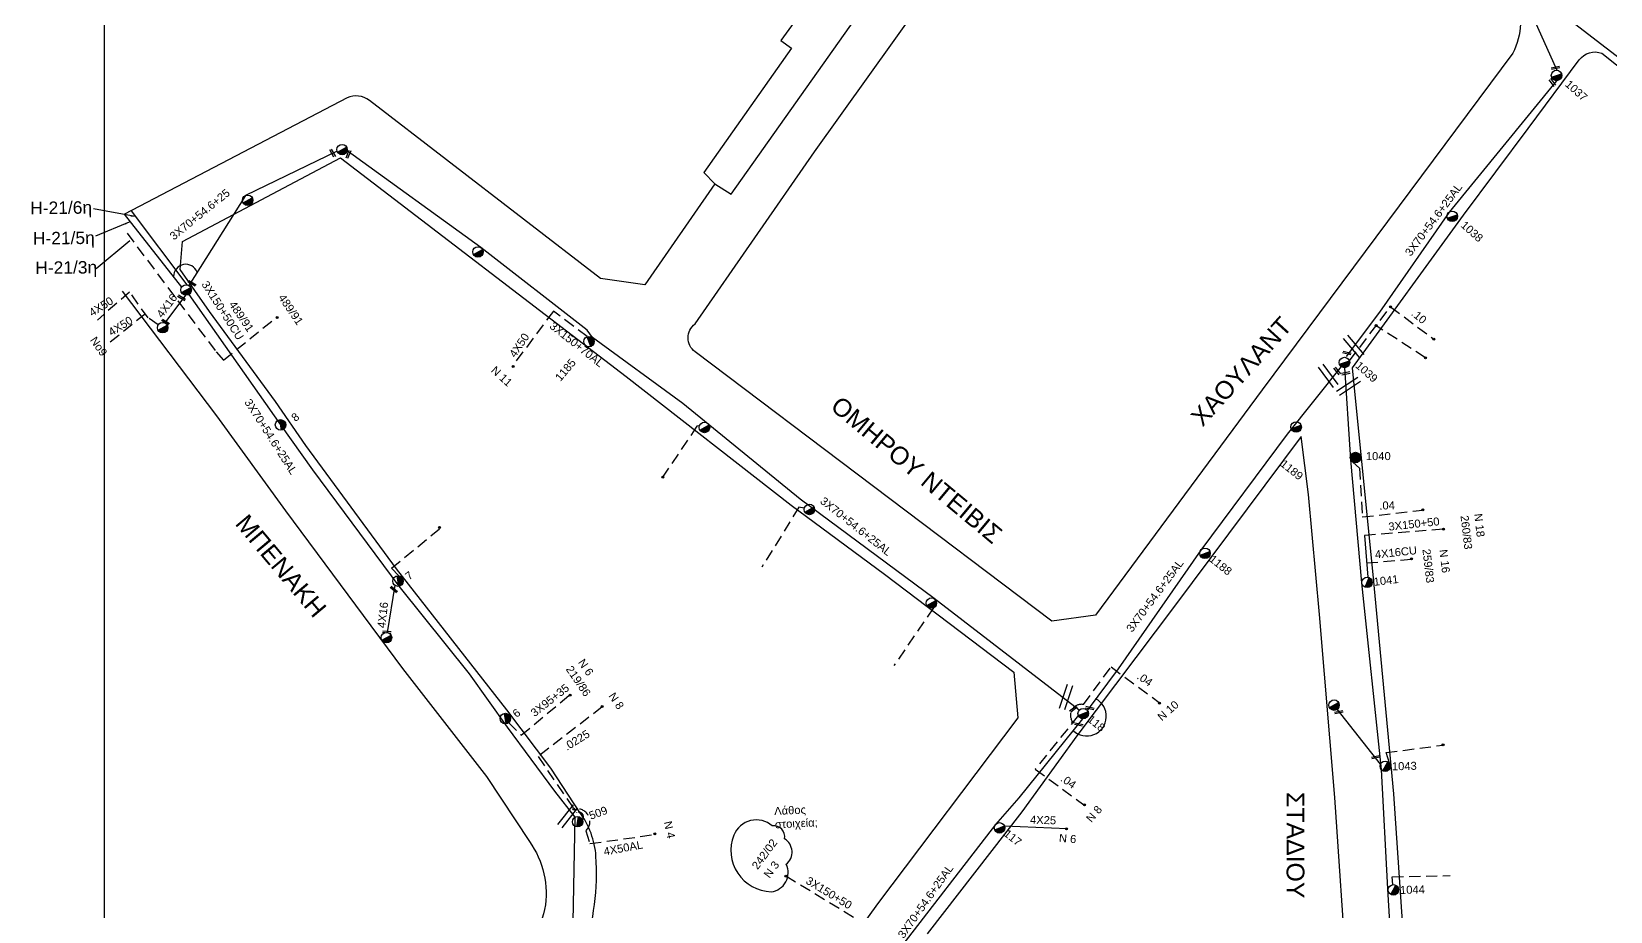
# Model space of a CAD drawing. Header units: millimetres. Extents: x 898 to 5598, y 789 to 3443.
# Drawn here: x 908.5 to 1263.6, y 1345.3 to 1543.2 of the extents above; entities that cross this region are included whole.
import ezdxf

# ---------------------------------------------------------------- set-up
doc = ezdxf.new("R2010")
doc.units = ezdxf.units.MM
doc.linetypes.add('DASHED', pattern=[19.05, 12.7, -6.35])
for name, color, linetype in [('Άγνωστα', 7, 'Continuous'), ('Εναέρια παροχή ΧΤ 4x16', 7, 'SYN_LINE'), ('Επιγραφές - Σχήματα', 7, 'Continuous'), ('Καλώδια ΧΤ   3x150+50CU', 7, 'DASHED'), ('Καλώδια ΧΤ   3x150+70AL', 7, 'DASHED'), ('Καλώδια ΧΤ   3x150AL+50CU', 7, 'DASHED'), ('Καλώδια ΧΤ   3x95+35 XLPE', 7, 'DASHED'), ('Μηχανική τομή', 7, 'Continuous'), ('Στύλος Ξύλινος', 7, 'Continuous'), ('Στύλος Ξύλινος @ 1', 7, 'Continuous'), ('Στύλος ΦΜ', 7, 'Continuous'), ('Στύλος ΦΜ @ 1', 7, 'Continuous'), ('Συνδέσεις', 7, 'Continuous'), ('Συνεστραμμένα ΧΤ   3x70+54.6+25 AL', 7, 'SYN_LINE'), ('Τομή', 7, 'Continuous'), ('Υπόβαθρο ΔΕΗ', 7, 'Continuous'), ('Υπόγεια Καλώδια Δικτύου ΧΤ   .04', 7, 'DASHED'), ('Υπόγεια Καλώδια Δικτύου ΧΤ   .10', 7, 'DASHED'), ('Υπόγεια καλώδια Παροχών ΧΤ   .0225', 7, 'DASHED'), ('Υπόγεια καλώδια Παροχών ΧΤ   4x16CU', 7, 'DASHED'), ('Υπόγεια καλώδια Παροχών ΧΤ   4x25', 7, 'DASHED'), ('Υπόγεια καλώδια Παροχών ΧΤ   4x50AL', 7, 'DASHED')]:
    doc.layers.add(name, color=color, linetype=linetype)
doc.styles.add('arial', font='arial.ttf')
doc.styles.get("Standard").update_dxf_attribs({"font": 'arial.ttf'})
doc.linetypes.add('SYN_LINE', pattern='A,0.5,-0.0001,["/\\/\\/\\/",Standard,S=0.1,R=0,X=0,Y=-0.05],-0.25', length=0.7501)
doc.dimstyles.new('ISO-25', dxfattribs={"dimtxt": 2.5, "dimasz": 2.5, "dimexe": 1.25, "dimexo": 0.625, "dimtad": 1, "dimtxsty": 'Standard', "dimcen": 2.5, "dimadec": 0, "dimazin": 0, "dimtfac": 1, "dimtmove": 0, "dimatfit": 3, "dimfxl": 1, "dimarcsym": 0})

# ---------------------------------------------------------------- blocks, each defined once
blk = doc.blocks.new('ΥΠΑΡΧΩΝ ΤΣΙΜΕΝΤΕΝΙΟΣ ΣΤΥΛΟΣ')
at = {"layer": 'Στύλος ΦΜ'}
blk.add_hatch(color=7, dxfattribs=at).paths.add_polyline_path([(-1.29, -2.28, 0.574793), (2.62, 0, 0.268822), (1.3, 2.27)])
at = {"layer": 'Στύλος ΦΜ', "color": 7}
blk.add_line((-1.29, -2.28), (1.3, 2.27), dxfattribs=at)
blk.add_circle((0, 0), 2.62, dxfattribs=at)
at = {"layer": 'Στύλος ΦΜ', "flags": 4}
for tag, p in [('ΑΡΙΘΜΟΣ', (-4.68, 8.05)), ('ΤΥΠΟΣ', (-4.91, 3.03))]:
    blk.add_attdef(tag, p, '', height=4, dxfattribs=at)
blk = doc.blocks.new('ΥΠΑΡΧΩΝ ΞΥΛΙΝΟΣ ΣΤΥΛΟΣ')
at = {"layer": 'Στύλος Ξύλινος'}
h = blk.add_hatch(color=7, dxfattribs=at)
h.paths.add_polyline_path([(-2.62, 0, 0.270008), (-1.29, -2.28), (1.3, 2.27, 0.576266)])
h.paths.add_polyline_path([(-1.29, -2.28, 0.574793), (2.62, 0, 0.268822), (1.3, 2.27)])
at = {"layer": 'Στύλος Ξύλινος', "color": 7}
blk.add_line((-1.29, -2.28), (1.3, 2.27), dxfattribs=at)
blk.add_circle((0, 0), 2.62, dxfattribs=at)
at = {"layer": 'Στύλος Ξύλινος', "flags": 4}
for tag, p in [('ΑΡΙΘΜΟΣ', (-4.91, 8.6)), ('ΤΥΠΟΣ', (-4.85, 3.39))]:
    blk.add_attdef(tag, p, '', height=4, dxfattribs=at)
blk = doc.blocks.new('ΜΗΧΑΝΙΚΗ ΤΟΜΗ')
at = {"layer": 'Μηχανική τομή', "ltscale": 40}
for p, q in [((-1.89, 0.78), (1.89, 0.78)), ((1.89, 0), (-1.89, 0))]:
    blk.add_line(p, q, dxfattribs=at)
blk = doc.blocks.new('ΤΟΜΗ')
at = {"layer": 'Τομή', "ltscale": 40}
for p, q in [((-5.68, 0), (5.68, 0)), ((5.68, -2.33), (-5.68, -2.33))]:
    blk.add_line(p, q, dxfattribs=at)
blk = doc.blocks.new('_ΣΥΝΔΕΣΗ')
at = {"layer": 'Συνδέσεις', "linetype": 'SYN_LINE', "ltscale": 40}
blk.add_hatch(color=256, dxfattribs=at).paths.add_polyline_path([(0.5, -0.01, 1), (-0.5, -0.01, 1)])
at = {"layer": 'Συνδέσεις'}
blk.add_circle((0, -0.01), 0.5, dxfattribs=at)

msp = doc.modelspace()

# ---------------------------------------------------------------- linework, layer by layer
at = {"layer": 'Άγνωστα', "color": 30, "linetype": 'SYN_LINE', "ltscale": 20}
for points in [[(977.17, 1516.32), (956.55, 1506.32), (943.86, 1486.08)], [(1034.59, 1474.37), (1033.45, 1476.01), (1009.49, 1494.65), (979.45, 1516.37)], [(942.23, 1485.7), (929.36, 1502.11)]]:
    msp.add_lwpolyline(points, dxfattribs=at)
at = {"layer": 'Άγνωστα', "color": 85, "linetype": 'SYN_LINE', "ltscale": 20}
for points in [[(930.88, 1502.91), (943.38, 1486.25)], [(1211.85, 1378.44), (1202.13, 1390.8)]]:
    msp.add_lwpolyline(points, dxfattribs=at)
at = {"layer": 'Άγνωστα', "color": 85, "linetype": 'DASHED', "ltscale": 0.2}
for points in [[(936.95, 1477.22), (934.72, 1478.82), (930.5, 1484.62), (923.29, 1478.32)], [(1221.94, 1469.82), (1210.88, 1477.05)], [(991.03, 1420.77), (989.43, 1422.51), (1000.37, 1431.51)], [(1225.95, 1431.26), (1208.25, 1429.9)], [(1015.75, 1387.78), (1018.6, 1384.93), (1029.31, 1393.87)], [(1213.89, 1378.63), (1213.11, 1381.05), (1225.86, 1382.71)], [(1214.61, 1351.36), (1214.47, 1353.12), (1227.53, 1353.39)]]:
    msp.add_lwpolyline(points, dxfattribs=at)
at = {"layer": 'Άγνωστα', "color": 30, "linetype": 'DASHED', "ltscale": 0.2}
for points in [[(1025.82, 1480.32), (1016.67, 1468.05)], [(1058.69, 1454.52), (1058.12, 1454.47), (1050.54, 1443.18)], [(1082.26, 1435.98), (1081.04, 1436.2), (1072.7, 1422.73)], [(1111.32, 1413.59), (1102.42, 1400.64)]]:
    msp.add_lwpolyline(points, dxfattribs=at)
at = {"layer": 'Άγνωστα', "color": 85}
msp.add_lwpolyline([(1208.25, 1429.9), (1208.98, 1420.48)], dxfattribs=at)
at = {"layer": 'Άγνωστα', "color": 6, "linetype": 'DASHED', "ltscale": 0.2}
msp.add_lwpolyline([(1095.84, 1339.47), (1096.26, 1339.6, 0.837141), (1096.17, 1340.43, -0.492049), (1095.77, 1341.02, -0.193707), (1096.58, 1341.99), (1078.03, 1353.28)], format="xyb", dxfattribs=at)
at = {"layer": 'Εναέρια παροχή ΧΤ 4x16', "color": 85, "ltscale": 20}
msp.add_lwpolyline([(938.49, 1477.72), (943.15, 1483.91)], dxfattribs=at)
at = {"layer": 'Εναέρια παροχή ΧΤ 4x16', "color": 85, "linetype": 'SYN_LINE', "ltscale": 10}
msp.add_lwpolyline([(990.15, 1418.68), (988.47, 1408.05)], dxfattribs=at)
at = {"layer": 'Επιγραφές - Σχήματα'}
msp.add_lwpolyline([(2932.69, 801.84), (2932.69, 1798.94), (924.79, 1798.94), (924.79, 801.84)], dxfattribs=at)
at = {"layer": 'Επιγραφές - Σχήματα', "color": 1, "linetype": 'Continuous', "ltscale": 20}
msp.add_lwpolyline([(1066.41, 1362.45, 0.520567), (1074.79, 1349.75, 0.520567), (1074.79, 1349.75, 0.520567), (1078.2, 1355.91, 0.520567), (1077.8, 1361.67, 0.520567), (1075.05, 1364.55, 0.520567)], format="xyb", close=True, dxfattribs=at)
at = {"layer": 'Καλώδια ΧΤ   3x150+50CU', "color": 2, "ltscale": 0.2}
for points in [[(929.94, 1497.85), (949.97, 1471.16)], [(949.97, 1471.16), (951.6, 1469.31), (963.57, 1478.92)]]:
    msp.add_lwpolyline(points, dxfattribs=at)
at = {"layer": 'Καλώδια ΧΤ   3x150+70AL', "color": 30, "ltscale": 0.2}
msp.add_lwpolyline([(1033.43, 1474.58), (1025.82, 1480.32)], dxfattribs=at)
at = {"layer": 'Καλώδια ΧΤ   3x150AL+50CU', "color": 0, "linetype": 'Continuous', "ltscale": 0.2}
for centre, radius, start, end in [((943.14, 1488.1), 2.75, 20.64, 180.066), ((1145.76, 1389.2), 4.43, 226.0278, 62.8855)]:
    msp.add_arc(centre, radius, start, end, dxfattribs=at)
at = {"layer": 'Καλώδια ΧΤ   3x150AL+50CU', "color": 133, "linetype": 'DASHED', "ltscale": 0.2}
msp.add_arc((1031.52, 1366.56), 1.08, 322.3246, 117.6117, dxfattribs=at)
at = {"layer": 'Συνεστραμμένα ΧΤ   3x70+54.6+25 AL', "color": 5, "ltscale": 20}
for points in [[(1242.82, 1553.92), (1251.48, 1534.49)], [(1251.4, 1532.14), (1227.31, 1502.61), (1211.63, 1480.12), (1204.16, 1470.09)]]:
    msp.add_lwpolyline(points, dxfattribs=at)
at = {"layer": 'Συνεστραμμένα ΧΤ   3x70+54.6+25 AL', "color": 5, "linetype": 'SYN_LINE', "ltscale": 20}
msp.add_lwpolyline([(1243.47, 1554.28), (1301.82, 1509.43), (1302.92, 1508.93)], dxfattribs=at)
at = {"layer": 'Συνεστραμμένα ΧΤ   3x70+54.6+25 AL', "color": 85, "ltscale": 20}
msp.add_lwpolyline([(943.82, 1484.06), (964.46, 1454.74), (971.68, 1444.6), (991.07, 1418.44), (1006.87, 1398.72), (1015.45, 1386.74), (1026.09, 1372.34), (1030.63, 1366.48)], dxfattribs=at)
at = {"layer": 'Συνεστραμμένα ΧΤ   3x70+54.6+25 AL', "color": 30, "ltscale": 20}
msp.add_lwpolyline([(1144.06, 1390.55), (1111.46, 1415.67), (1081.3, 1438.02), (1054.92, 1459.54), (1034.59, 1474.37)], dxfattribs=at)
at = {"layer": 'Συνεστραμμένα ΧΤ   3x70+54.6+25 AL', "color": 173, "ltscale": 20}
for points in [[(1202.98, 1467.88), (1190.86, 1452.66), (1171.42, 1426.55), (1152.85, 1399.9), (1145.91, 1390.53)], [(1144.84, 1388.64), (1130.48, 1370.84), (1125.25, 1364.85), (1103.18, 1336.25), (1078.83, 1300.91)]]:
    msp.add_lwpolyline(points, dxfattribs=at)
at = {"layer": 'Συνεστραμμένα ΧΤ   3x70+54.6+25 AL', "color": 133, "linetype": 'SYN_LINE', "ltscale": 20}
msp.add_lwpolyline([(1030.63, 1366.48), (1030.06, 1335.16), (1030.06, 1335.16)], dxfattribs=at)
at = {"layer": 'Συνεστραμμένα ΧΤ   3x70+54.6+25 AL', "color": 173, "ltscale": 15}
msp.add_lwpolyline([(1127.26, 1364.55), (1141.39, 1363.98)], dxfattribs=at)
at = {"layer": 'Υπόβαθρο ΔΕΗ'}
for points in [[(927.89, 1788.02), (1040.58, 1703.78), (1101.78, 1657.44), (1142.86, 1626.81, -0.333351), (1143.6, 1624.31), (1121.57, 1593.49), (1119.43, 1594.98), (1099.91, 1568.03), (1097.69, 1569.64), (1076.99, 1541.15), (1079.35, 1539.43), (1059.69, 1511.47), (1062.16, 1508.92), (1046.36, 1486.26), (1036.42, 1487.65), (984.44, 1527.69, 0.272528), (979.42, 1528.32), (929.36, 1502.11)], [(1057.68, 1477.44), (1084.55, 1516.14), (1132.81, 1583.71), (1153.73, 1613.31), (1159.28, 1614.8), (1212.16, 1575.51), (1241.09, 1554.2, -0.197843), (1241.98, 1552.75), (1242.39, 1551.6, -0.203172), (1241.62, 1538.32), (1185.22, 1462.63), (1147.76, 1411.98), (1137.91, 1410.62), (1057.68, 1471.19, -0.497851), (1057.68, 1477.44, -0.335349)], [(1287.53, 1344.27), (1253.13, 1297.08), (1229.17, 1264.76), (1221.91, 1269.48), (1219.61, 1297.88), (1218.2, 1322.06), (1214.83, 1371.76), (1214.83, 1371.76), (1210.26, 1420.29), (1205.54, 1467.55), (1230.52, 1501.91), (1245.08, 1521.39), (1256.54, 1536.84, -0.336808), (1261.63, 1538.32, 0.185466)], [(942.39, 1495.96), (977.95, 1514.78), (1042.21, 1465.59), (1079.3, 1436.7), (1100.26, 1421.2), (1129.36, 1399.16), (1130.28, 1388.86), (1098.74, 1347), (1070.42, 1307.61), (1062.79, 1312.74), (1031.84, 1333.84), (1032.65, 1336.28, 0.097731), (1035.4, 1357.73, 0.14379), (1031.77, 1367.56), (1025.27, 1377.52), (1015.33, 1390.64), (990.54, 1422.33), (970.16, 1450.08), (963.36, 1460), (948.47, 1480.26), (941.91, 1489.68), (942.39, 1495.96)], [(928.85, 1484.81), (950.07, 1456.79), (965.6, 1435.43), (991.88, 1399.93), (1010.82, 1375.7), (1010.82, 1375.7), (1020.42, 1361.06, -0.204254), (1023.86, 1345.77, -0.153394), (1020.09, 1338.62), (1003.77, 1323.38), (988.36, 1311.32), (952.03, 1318.24), (926.63, 1320.42)]]:
    msp.add_lwpolyline(points, format="xyb", dxfattribs=at)
for points in [[(1062.16, 1508.92), (1065.79, 1506.65), (1125.24, 1590.67), (1121.57, 1593.49)], [(1261.63, 1538.32), (1283.96, 1520.59)], [(1193.99, 1452.15), (1165.48, 1413.99), (1143.58, 1384.8), (1131.2, 1367.74), (1109.86, 1340.31)], [(1204.33, 1330.19), (1201.56, 1370.97), (1201.56, 1370.97), (1198.1, 1412.08), (1195.69, 1439.09), (1193.99, 1452.15)]]:
    msp.add_lwpolyline(points, dxfattribs=at)
at = {"layer": 'Υπόγεια Καλώδια Δικτύου ΧΤ   .04', "color": 85, "linetype": 'DASHED', "ltscale": 0.2}
msp.add_lwpolyline([(1205.65, 1446.38), (1207.09, 1445.02), (1207.74, 1434.03), (1221.3, 1435.59)], dxfattribs=at)
at = {"layer": 'Υπόγεια Καλώδια Δικτύου ΧΤ   .04', "color": 173, "ltscale": 0.2}
msp.add_lwpolyline([(1142.62, 1387.8), (1142.31, 1388.52, -0.610208), (1145.05, 1391.84), (1151.29, 1400.29), (1162.1, 1392.31)], format="xyb", dxfattribs=at)
msp.add_lwpolyline([(1143.88, 1389.37), (1134.21, 1377.34), (1145.14, 1369.28)], dxfattribs=at)
at = {"layer": 'Υπόγεια Καλώδια Δικτύου ΧΤ   .10', "color": 85, "ltscale": 0.2}
msp.add_lwpolyline([(1204.87, 1469.12), (1214.07, 1481.27), (1223.87, 1474.02)], dxfattribs=at)
at = {"layer": 'Υπόγεια καλώδια Παροχών ΧΤ   .0225', "color": 133, "linetype": 'DASHED', "ltscale": 0.2}
msp.add_lwpolyline([(1036.83, 1391.35), (1022.37, 1380.13), (1031.02, 1367.52)], dxfattribs=at)
at = {"layer": 'Υπόγεια καλώδια Παροχών ΧΤ   4x16CU', "color": 85, "ltscale": 0.2}
msp.add_lwpolyline([(1208.73, 1423.68), (1218.77, 1424.53)], dxfattribs=at)
at = {"layer": 'Υπόγεια καλώδια Παροχών ΧΤ   4x50AL', "color": 85, "linetype": 'SYN_LINE', "ltscale": 20}
msp.add_line((1205.18, 1446.88), (1203.75, 1468.77), dxfattribs=at)
at = {"layer": 'Υπόγεια καλώδια Παροχών ΧΤ   4x50AL', "color": 85, "linetype": 'DASHED', "ltscale": 0.2}
msp.add_lwpolyline([(934.07, 1479.71), (925.33, 1472.66)], dxfattribs=at)
at = {"layer": 'Υπόγεια καλώδια Παροχών ΧΤ   4x50AL', "color": 85, "linetype": 'SYN_LINE', "ltscale": 20}
msp.add_lwpolyline([(1217.43, 1289.61), (1215.13, 1322.67), (1213.46, 1350.41), (1212.09, 1377.2), (1212.09, 1377.2), (1207.66, 1419.25), (1207.66, 1419.25), (1205.18, 1446.88)], dxfattribs=at)
at = {"layer": 'Υπόγεια καλώδια Παροχών ΧΤ   4x50AL', "color": 133, "ltscale": 0.2}
msp.add_lwpolyline([(1033.09, 1363.43), (1034.06, 1360.56), (1048.34, 1362.57)], dxfattribs=at)
msp.add_arc((1031.2, 1365.54), 2.83, 311.8246, 104.4359, dxfattribs=at)

# ---------------------------------------------------------------- block references
at = {"layer": 'Μηχανική τομή'}
for p, xscale, yscale, zscale, rotation in [((1251.26, 1534.88), 0.4999999999999998, 0.4999999999999998, 0.4999999999999998, 11.47396356489601), ((1250.33, 1531.62), 0.4999999999999998, 0.4999999999999998, 0.4999999999999998, 307.716405512455), ((976.34, 1515.93), 0.4999999999999997, 0.4999999999999997, 0.4999999999999997, 118.8334415526916), ((979.91, 1515.52), 0.4999999999999996, 0.4999999999999996, 0.4999999999999996, 68.09214876323517), ((944.46, 1486.42), 0.4999999999999998, 0.4999999999999998, 0.4999999999999998, 329.1567520558253), ((942.1, 1483.16), 0.4999999999999998, 0.4999999999999998, 0.4999999999999998, 329.1567520558253), ((938.49, 1477.72), 0.4999999999999998, 0.4999999999999998, 0.4999999999999998, 329.1567520558253), ((1204.26, 1470.71), 0.4999999999999998, 0.4999999999999998, 0.4999999999999998, 347.5154640333487), ((1201.95, 1466.74), 0.4999999999999998, 0.4999999999999998, 0.4999999999999998, 307.716405512455), ((1204.08, 1466.14), 0.4999999999999998, 0.4999999999999998, 0.4999999999999998, 11.47396356489601), ((989.82, 1417.58), 0.4999999999999998, 0.4999999999999998, 0.4999999999999998, 320.1602991523964), ((988.35, 1407.95), 0.4999999999999998, 0.4999999999999998, 0.4999999999999998, 354.5071204926887), ((1142.92, 1390.69), 0.4999999999999998, 0.4999999999999998, 0.4999999999999998, 38.46533818384775), ((1146.42, 1390.86), 0.4999999999999998, 0.4999999999999998, 0.4999999999999998, 347.5154640333487), ((1202.51, 1389.95), 0.4999999999999998, 0.4999999999999998, 0.4999999999999998, 11.47396356489601), ((1143.94, 1387.18), 0.4999999999999998, 0.4999999999999998, 0.4999999999999998, 347.5154640333487), ((1210.79, 1379.85), 0.4999999999999998, 0.4999999999999998, 0.4999999999999998, 11.47396356489601)]:
    msp.add_blockref('ΜΗΧΑΝΙΚΗ ΤΟΜΗ', p, dxfattribs=dict(at, xscale=xscale, yscale=yscale, zscale=zscale, rotation=rotation))
at = {"layer": 'Στύλος Ξύλινος @ 1', "ltscale": 40}
ref = msp.add_blockref('ΥΠΑΡΧΩΝ ΞΥΛΙΝΟΣ ΣΤΥΛΟΣ', (1206.24, 1447.4), dxfattribs=dict(at, xscale=0.4499999999998181, yscale=0.4499999999998181, zscale=0.4499999999998181))
ref.add_attrib('ΤΥΠΟΣ', '1040', (1208.55, 1446.82), dxfattribs={"layer": 'Στύλος Ξύλινος', "height": 1.8, "flags": 4})
at = {"layer": 'Στύλος ΦΜ @ 1', "ltscale": 40}
ref = msp.add_blockref('ΥΠΑΡΧΩΝ ΤΣΙΜΕΝΤΕΝΙΟΣ ΣΤΥΛΟΣ', (1251.44, 1533.32), dxfattribs=dict(at, xscale=0.449999999999818, yscale=0.449999999999818, zscale=0.449999999999818, rotation=318.2537368299419))
ref.add_attrib('ΤΥΠΟΣ', '1037', (1253.21, 1531.11), dxfattribs={"layer": 'Στύλος ΦΜ', "height": 1.8, "rotation": 318.2537, "flags": 4})
at = {"layer": 'Στύλος ΦΜ @ 1', "ltscale": 40, "xscale": 0.4499999999998181, "yscale": 0.4499999999998181, "zscale": 0.4499999999998181, "rotation": 328.5477813433569}
for p in [(978.3, 1516.65), (957.06, 1505.26), (1008.87, 1493.64), (943.23, 1485.08), (937.95, 1476.6), (1059.81, 1454.16), (1083.41, 1435.72), (1110.84, 1414.67), (988.29, 1406.89), (1201.4, 1391.72)]:
    msp.add_blockref('ΥΠΑΡΧΩΝ ΤΣΙΜΕΝΤΕΝΙΟΣ ΣΤΥΛΟΣ', p, dxfattribs=at)
at = {"layer": 'Στύλος ΦΜ @ 1', "ltscale": 40}
ref = msp.add_blockref('ΥΠΑΡΧΩΝ ΤΣΙΜΕΝΤΕΝΙΟΣ ΣΤΥΛΟΣ', (1227.97, 1501.64), dxfattribs=dict(at, xscale=0.449999999999818, yscale=0.449999999999818, zscale=0.449999999999818, rotation=318.2537368299419))
ref.add_attrib('ΤΥΠΟΣ', '1038', (1229.74, 1499.43), dxfattribs={"layer": 'Στύλος ΦΜ', "height": 1.8, "rotation": 318.2537, "flags": 4})
ref = msp.add_blockref('ΥΠΑΡΧΩΝ ΤΣΙΜΕΝΤΕΝΙΟΣ ΣΤΥΛΟΣ', (1033.83, 1473.47), dxfattribs=dict(at, xscale=0.449999999999818, yscale=0.449999999999818, zscale=0.449999999999818, rotation=49.84593519731987))
ref.add_attrib('ΤΥΠΟΣ', '1185', (1027.42, 1464.39), dxfattribs={"layer": 'Στύλος ΦΜ', "height": 1.8, "rotation": 49.8459, "flags": 4})
ref = msp.add_blockref('ΥΠΑΡΧΩΝ ΤΣΙΜΕΝΤΕΝΙΟΣ ΣΤΥΛΟΣ', (1203.75, 1468.77), dxfattribs=dict(at, xscale=0.449999999999818, yscale=0.449999999999818, zscale=0.449999999999818, rotation=318.2537368299419))
ref.add_attrib('ΤΥΠΟΣ', '1039', (1206.05, 1467.84), dxfattribs={"layer": 'Στύλος ΦΜ', "height": 1.8, "rotation": 318.2537, "flags": 4})
ref = msp.add_blockref('ΥΠΑΡΧΩΝ ΤΣΙΜΕΝΤΕΝΙΟΣ ΣΤΥΛΟΣ', (964.46, 1454.74), dxfattribs=dict(at, xscale=0.449999999999818, yscale=0.449999999999818, zscale=0.449999999999818, rotation=38.59464904599383))
ref.add_attrib('ΤΥΠΟΣ', '8', (967.79, 1455.36), dxfattribs={"layer": 'Στύλος ΦΜ', "height": 1.8, "rotation": 38.5946, "flags": 4})
ref = msp.add_blockref('ΥΠΑΡΧΩΝ ΤΣΙΜΕΝΤΕΝΙΟΣ ΣΤΥΛΟΣ', (1192.87, 1454.26), dxfattribs=dict(at, xscale=0.4499999999998181, yscale=0.4499999999998181, zscale=0.4499999999998181, rotation=321.4453058715236))
ref.add_attrib('ΤΥΠΟΣ', '1189', (1189.15, 1445.67), dxfattribs={"layer": 'Στύλος ΦΜ', "height": 1.8, "rotation": 321.4453, "flags": 4})
ref = msp.add_blockref('ΥΠΑΡΧΩΝ ΤΣΙΜΕΝΤΕΝΙΟΣ ΣΤΥΛΟΣ', (1172.37, 1425.85), dxfattribs=dict(at, xscale=0.4499999999998181, yscale=0.4499999999998181, zscale=0.4499999999998181, rotation=321.4453058715236))
ref.add_attrib('ΤΥΠΟΣ', '1188', (1173.15, 1424.25), dxfattribs={"layer": 'Στύλος ΦΜ', "height": 1.8, "rotation": 321.4453, "flags": 4})
ref = msp.add_blockref('ΥΠΑΡΧΩΝ ΤΣΙΜΕΝΤΕΝΙΟΣ ΣΤΥΛΟΣ', (990.88, 1419.6), dxfattribs=dict(at, xscale=0.449999999999818, yscale=0.449999999999818, zscale=0.449999999999818, rotation=38.59464904599383))
ref.add_attrib('ΤΥΠΟΣ', '7', (993.39, 1419.7), dxfattribs={"layer": 'Στύλος ΦΜ', "height": 1.8, "rotation": 38.5946, "flags": 4})
ref = msp.add_blockref('ΥΠΑΡΧΩΝ ΤΣΙΜΕΝΤΕΝΙΟΣ ΣΤΥΛΟΣ', (1208.83, 1419.31), dxfattribs=dict(at, xscale=0.449999999999818, yscale=0.449999999999818, zscale=0.449999999999818, rotation=6.860223120192456))
ref.add_attrib('ΤΥΠΟΣ', '1041', (1210.42, 1418.53), dxfattribs={"layer": 'Στύλος ΦΜ', "height": 1.8, "rotation": 6.8602, "flags": 4})
ref = msp.add_blockref('ΥΠΑΡΧΩΝ ΤΣΙΜΕΝΤΕΝΙΟΣ ΣΤΥΛΟΣ', (1015.02, 1388.7), dxfattribs=dict(at, xscale=0.449999999999818, yscale=0.449999999999818, zscale=0.449999999999818, rotation=38.59464904599383))
ref.add_attrib('ΤΥΠΟΣ', '6', (1017.53, 1388.79), dxfattribs={"layer": 'Στύλος ΦΜ', "height": 1.8, "rotation": 38.5946, "flags": 4})
ref = msp.add_blockref('ΥΠΑΡΧΩΝ ΤΣΙΜΕΝΤΕΝΙΟΣ ΣΤΥΛΟΣ', (1144.98, 1389.81), dxfattribs=dict(at, xscale=0.4499999999998181, yscale=0.4499999999998181, zscale=0.4499999999998181, rotation=321.4453058715236))
ref.add_attrib('ΤΥΠΟΣ', '118', (1145.75, 1388.21), dxfattribs={"layer": 'Στύλος ΦΜ', "height": 1.8, "rotation": 321.4453, "flags": 4})
ref = msp.add_blockref('ΥΠΑΡΧΩΝ ΤΣΙΜΕΝΤΕΝΙΟΣ ΣΤΥΛΟΣ', (1212.92, 1377.96), dxfattribs=dict(at, xscale=0.449999999999818, yscale=0.449999999999818, zscale=0.449999999999818, rotation=1.503488142012611))
ref.add_attrib('ΤΥΠΟΣ', '1043', (1214.43, 1377.04), dxfattribs={"layer": 'Στύλος ΦΜ', "height": 1.8, "rotation": 1.5035, "flags": 4})
ref = msp.add_blockref('ΥΠΑΡΧΩΝ ΤΣΙΜΕΝΤΕΝΙΟΣ ΣΤΥΛΟΣ', (1031.27, 1365.49), dxfattribs=dict(at, xscale=0.4499999999998181, yscale=0.4499999999998181, zscale=0.4499999999998181, rotation=20.09457568725342))
ref.add_attrib('ΤΥΠΟΣ', '509', (1034.24, 1365.92), dxfattribs={"layer": 'Στύλος ΦΜ', "height": 1.8, "rotation": 20.0946, "flags": 4})
ref = msp.add_blockref('ΥΠΑΡΧΩΝ ΤΣΙΜΕΝΤΕΝΙΟΣ ΣΤΥΛΟΣ', (1126.17, 1364.11), dxfattribs=dict(at, xscale=0.4499999999998181, yscale=0.4499999999998181, zscale=0.4499999999998181, rotation=321.4453058715236))
ref.add_attrib('ΤΥΠΟΣ', '117', (1126.95, 1362.51), dxfattribs={"layer": 'Στύλος ΦΜ', "height": 1.8, "rotation": 321.4453, "flags": 4})
ref = msp.add_blockref('ΥΠΑΡΧΩΝ ΤΣΙΜΕΝΤΕΝΙΟΣ ΣΤΥΛΟΣ', (1214.75, 1350.17), dxfattribs=dict(at, xscale=0.449999999999818, yscale=0.449999999999818, zscale=0.449999999999818, rotation=1.503488142012611))
ref.add_attrib('ΤΥΠΟΣ', '1044', (1216.26, 1349.25), dxfattribs={"layer": 'Στύλος ΦΜ', "height": 1.8, "rotation": 1.5035, "flags": 4})
at = {"layer": 'Συνδέσεις', "xscale": 0.4499999999999886, "yscale": 0.4499999999999886, "zscale": 0.4499999999999886}
for p in [(1214.07, 1481.27), (963.7, 1478.88), (1210.88, 1477.06), (1223.87, 1474.02), (1016.8, 1467.88), (1221.94, 1469.83), (1050.44, 1442.99), (1221.35, 1435.66), (1000.21, 1431.67), (1226, 1431.32), (1218.82, 1424.6), (1029.58, 1393.97), (1162.15, 1392.17), (1036.78, 1391.39), (1142.68, 1387.91), (1225.91, 1382.78), (1030.41, 1368.32), (1145.29, 1369.27), (1141.22, 1363.87), (1048.66, 1362.76), (1078.13, 1353.26)]:
    msp.add_blockref('_ΣΥΝΔΕΣΗ', p, dxfattribs=at)
at = {"layer": 'Τομή'}
for p, xscale, yscale, zscale, rotation in [((1205.36, 1471.98), 0.4999999999999998, 0.4999999999999998, 0.4999999999999998, 129.7990585208895), ((1199.61, 1465.45), 0.4999999999999999, 0.4999999999999999, 0.4999999999999999, 126.4757357068944), ((1204.35, 1463.91), 0.4999999999999998, 0.4999999999999998, 0.4999999999999998, 33.223606933705), ((1140.58, 1393.71), 0.5, 0.5, 0.5, 71.42321459679466), ((1028.58, 1367.09), 0.5, 0.5, 0.5, 51.46801060809465)]:
    msp.add_blockref('ΤΟΜΗ', p, dxfattribs=dict(at, xscale=xscale, yscale=yscale, zscale=zscale, rotation=rotation))

# ---------------------------------------------------------------- texts
at = {"ltscale": 40, "char_height": 4, "width": 94.4586, "attachment_point": 1, "style": 'arial'}
for s, insert, rotation in [('XAOYΛANT', (1168.86, 1456.82), 47.9252), ('ΟΜΗΡΟΥ ΝΤΕΙΒΙΣ', (1090.45, 1461.5), 320.1504), ('ΜΠΕΝΑΚΗ', (957.13, 1435.02), 309.9939)]:
    msp.add_mtext(s, dxfattribs=dict(at, insert=insert, rotation=rotation))
at = {"layer": 'Άγνωστα', "ltscale": 40, "attachment_point": 1, "style": 'arial'}
for s, insert, char_height, width, rotation in [('3X70+54.6+25', (939.33, 1497.58), 1.8, 31.6072, 39.0783), ('H-21/6η', (908.15, 1504.92), 2.8, 7.1535, 0.5869), ('H-21/5η', (908.75, 1498.1), 2.8, 7.1535, 0.5869), ('H-21/3η', (909.29, 1491.47), 2.8, 7.1535, 0.5869), ('4X50', (921.13, 1480.54), 1.8, 31.6072, 32.3534), ('489/91', (954.25, 1482.83), 1.8, 7.1535, 304.2918), ('489/91', (965.36, 1484.38), 1.8, 7.1535, 304.2918), ('4X50', (925.5, 1476.16), 1.8, 31.6072, 32.3534), ('Nο9', (923.03, 1474.81), 1.8, 7.1535, 304.2918), ('4X50', (1015.75, 1470.72), 1.8, 31.6072, 56.1148), ('N 11', (1012.86, 1468.11), 1.8, 7.1535, 317.5086), ('N 18', (1234.69, 1434.91), 1.8, 7.1535, 276.6592), ('3X150+50', (1213.54, 1432.73), 1.8, 31.6072, 6.2005), ('260/83', (1231.63, 1434.49), 1.8, 7.1535, 276.6592), ('259/83', (1223.06, 1426.95), 1.8, 7.1535, 276.6592), ('N 16', (1226.88, 1426.84), 1.8, 7.1535, 276.6592), ('219/86', (1030.03, 1400.81), 1.8, 7.1535, 304.2918), ('N 6', (1032.77, 1402.34), 1.8, 7.1535, 304.2918), ('N 8', (1039.63, 1394.79), 1.8, 7.1535, 304.2918), ('N 10', (1161.48, 1389.4), 1.8, 7.1535, 41.1268), ('ΣΤΑΔΙΟΥ', (1194.73, 1372.19), 4, 7.1535, 269.9966), ('N 8', (1145.46, 1366.36), 1.8, 7.1535, 49.1974), ('N 4', (1052.42, 1365.8), 1.8, 7.1535, 282.2307), ('242/02', (1070.3, 1355.65), 1.8, 7.1535, 53.6246), ('N 6', (1139.62, 1362.79), 1.8, 7.1535, 354.82), ('N 3', (1072.99, 1353.71), 1.8, 7.1535, 53.6246), ('3X150+50', (1083.35, 1353.27), 1.8, 31.6072, 328.6597)]:
    msp.add_mtext(s, dxfattribs=dict(at, insert=insert, char_height=char_height, width=width, rotation=rotation))
at = {"layer": 'Άγνωστα', "color": 1, "ltscale": 40, "insert": (1075.44, 1368.79), "char_height": 1.8, "width": 7.1535, "attachment_point": 1, "rotation": 2.7404, "style": 'arial'}
msp.add_mtext('Λάθος στοιχεία;', dxfattribs=at)
at = {"layer": 'Εναέρια παροχή ΧΤ 4x16', "ltscale": 20, "char_height": 1.8, "width": 31.6072, "attachment_point": 1, "style": 'arial'}
for insert, rotation in [((936.41, 1479.73), 53.2238), ((986.22, 1409.16), 83.6125)]:
    msp.add_mtext('4X16', dxfattribs=dict(at, insert=insert, rotation=rotation))
at = {"layer": 'Καλώδια ΧΤ   3x150+50CU', "ltscale": 0.2, "insert": (948.12, 1487.35), "char_height": 1.8, "width": 31.6072, "attachment_point": 1, "rotation": 302.6912, "style": 'arial'}
msp.add_mtext('3X150+50CU', dxfattribs=at)
at = {"layer": 'Καλώδια ΧΤ   3x150+70AL', "ltscale": 0.2, "insert": (1025.92, 1478.06), "char_height": 1.8, "width": 31.6072, "attachment_point": 1, "rotation": 321.7009, "style": 'arial'}
msp.add_mtext('3X150+70AL', dxfattribs=at)
at = {"layer": 'Καλώδια ΧΤ   3x95+35 XLPE', "ltscale": 0.2, "insert": (1020.49, 1390.4), "char_height": 1.8, "width": 31.6072, "attachment_point": 1, "rotation": 38.1192, "style": 'arial'}
msp.add_mtext('3X95+35', dxfattribs=at)
at = {"layer": 'Συνεστραμμένα ΧΤ   3x70+54.6+25 AL', "ltscale": 20, "char_height": 1.8, "width": 31.6072, "attachment_point": 1, "style": 'arial'}
for insert, rotation in [((1217.2, 1493.59), 53.2677), ((957.77, 1460.83), 302.6912), ((1086.76, 1438.7), 321.7009), ((1154.52, 1409.02), 53.2677), ((1103.14, 1340.13), 54.744)]:
    msp.add_mtext('3X70+54.6+25AL', dxfattribs=dict(at, insert=insert, rotation=rotation))
at = {"layer": 'Υπόγεια Καλώδια Δικτύου ΧΤ   .04', "ltscale": 0.2, "char_height": 1.8, "width": 31.6072, "attachment_point": 1, "style": 'arial'}
for insert, rotation in [((1211.55, 1437.48), 1.8499), ((1157.94, 1399.28), 325.1297), ((1140.75, 1376.27), 325.1297)]:
    msp.add_mtext('.04', dxfattribs=dict(at, insert=insert, rotation=rotation))
at = {"layer": 'Υπόγεια Καλώδια Δικτύου ΧΤ   .10', "ltscale": 0.2, "insert": (1219.74, 1480.92), "char_height": 1.8, "width": 31.6072, "attachment_point": 1, "rotation": 320.3538, "style": 'arial'}
msp.add_mtext('.10', dxfattribs=at)
at = {"layer": 'Υπόγεια καλώδια Παροχών ΧΤ   .0225', "ltscale": 0.2, "insert": (1027.93, 1382.95), "char_height": 1.8, "width": 31.6072, "attachment_point": 1, "rotation": 31.917, "style": 'arial'}
msp.add_mtext('.0225', dxfattribs=at)
at = {"layer": 'Υπόγεια καλώδια Παροχών ΧΤ   4x16CU', "ltscale": 0.2, "insert": (1210.49, 1426.46), "char_height": 1.8, "width": 31.6072, "attachment_point": 1, "rotation": 6.2005, "style": 'arial'}
msp.add_mtext('4X16CU', dxfattribs=at)
at = {"layer": 'Υπόγεια καλώδια Παροχών ΧΤ   4x25', "ltscale": 0.2, "insert": (1133.05, 1366.86), "char_height": 1.8, "width": 31.6072, "attachment_point": 1, "rotation": 358.3717, "style": 'arial'}
msp.add_mtext('4X25', dxfattribs=at)
at = {"layer": 'Υπόγεια καλώδια Παροχών ΧΤ   4x50AL', "ltscale": 0.2, "insert": (1036.97, 1359.65), "char_height": 1.8, "width": 31.6072, "attachment_point": 1, "rotation": 10.5025, "style": 'arial'}
msp.add_mtext('4X50AL', dxfattribs=at)

# ---------------------------------------------------------------- leaders
at = {"layer": 'Επιγραφές - Σχήματα', "ltscale": 40}
for points in [[(931.77, 1501.57), (922.39, 1503.32)], [(930.45, 1500.31), (922.87, 1497.16)], [(930.57, 1496.16), (922.98, 1489.83)]]:
    msp.add_leader(points, dimstyle='ISO-25', override={"dimasz": 1, "dimtad": 0}, dxfattribs=at)

doc.saveas('drawing.dxf')
